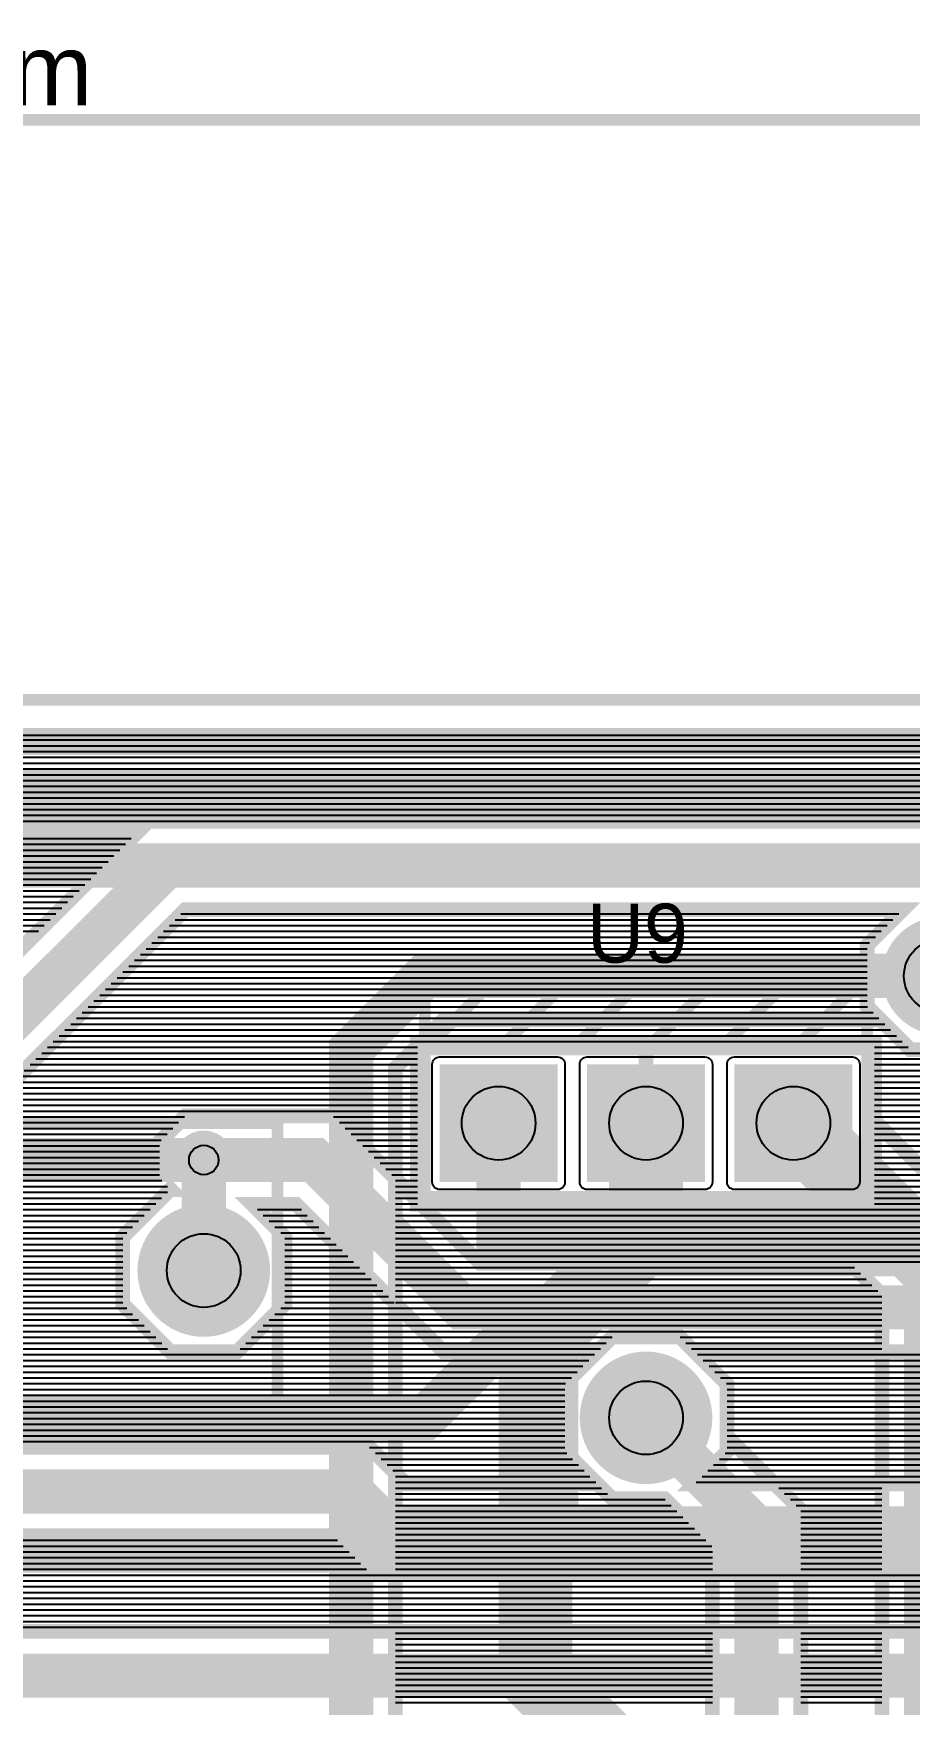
# Model space of a CAD drawing. Header units: inches. Extents: x -5.9 to 5.9, y -1.2 to 1.2.
# Drawn here: x 0.194 to 0.788, y 0.074 to 1.208 of the extents above; entities that cross this region are included whole.
import ezdxf

# ---------------------------------------------------------------- set-up
doc = ezdxf.new("R2010")
doc.units = ezdxf.units.IN
doc.layers.get('0').update_dxf_attribs({"linetype": 'CONTINUOUS'})

# ---------------------------------------------------------------- blocks, each defined once
blk = doc.blocks.new('EPAD')
at = {"const_width": 0.5}
blk.add_lwpolyline([(-0.25, 0, 1), (0.25, 0, 1)], format="xyb", close=True, dxfattribs=at)
blk = doc.blocks.new('RPAD')
blk.add_trace([(-0.5, -0.5), (-0.5, 0.5), (0.5, -0.5), (0.5, 0.5)])

msp = doc.modelspace()

# ---------------------------------------------------------------- linework, layer by layer
for points, const_width in [([(-5.627949, 1.149602), (5.887799, 1.149602)], 0.008), ([(-5.627949, -1.212602), (5.887799, -1.212602), (5.887799, 0.755902), (-5.627949, 0.755902), (-5.627949, -1.212602)], 0.008), ([(-5.627949, -1.212602), (5.887799, -1.212602), (5.887799, 0.755902), (-5.627949, 0.755902), (-5.627949, -1.212602)], 0.008), ([(-5.627949, -1.212602), (5.887799, -1.212602), (5.887799, 0.755902), (-5.627949, 0.755902), (-5.627949, -1.212602)], 0.008), ([(-5.4853, 0.731902), (5.745151, 0.731902), (5.705477, 0.692228)], 0.01), ([(-5.4853, 0.731902), (5.745151, 0.731902), (5.705477, 0.692228)], 0.01), ([(-5.028367, 0.7235), (3.496485, 0.7235), (3.701485, 0.5185)], 0.01), ([(3.709059, 0.4685), (3.484059, 0.6935), (-5.015941, 0.6935), (-5.065941, 0.6435), (-5.065941, -0.3565), (-4.990941, -0.4315)], 0.03), ([(-4.928367, 0.6735), (0.896485, 0.6735), (0.946485, 0.6235), (0.946485, 0.6235), (0.964059, 0.605926), (0.964059, 0.581074), (0.946485, 0.5635), (0.921633, 0.5635), (0.904059, 0.581074), (0.904059, 0.581074), (0.871633, 0.6135), (0.834769, 0.6135), (0.859059, 0.589211), (0.859059, 0.547789), (0.82977, 0.5185), (0.788348, 0.5185), (0.768348, 0.5385), (0.471485, 0.5385), (0.456484, 0.5235), (0.764059, 0.5235), (0.764059, 0.470068), (0.849059, 0.385068), (0.849059, -0.0915)], 0.01), ([(0.934059, 0.5935), (0.884059, 0.6435), (-4.915941, 0.6435), (-4.990941, 0.5685)], 0.03), ([(0.884059, 0.4935), (0.884059, 0.5935), (0.834059, 0.6435), (-3.240941, 0.6435), (-3.290941, 0.5935), (-3.290941, 0.2685)], 0.03), ([(2.209059, 0.5685), (2.134059, 0.6435), (0.284059, 0.6435), (0.109059, 0.4685), (-0.810941, 0.4685)], 0.03), ([(0.096633, 0.4985), (0.261634, 0.6635), (0.006484, 0.6635)], 0.01), ([(0.82977, 0.5185), (0.788348, 0.5185), (0.759059, 0.547789), (0.759059, 0.589211), (0.783349, 0.6135), (0.296485, 0.6135), (0.121485, 0.4385)], 0.01), ([(0.609059, 0.4685), (0.609059, 0.3935), (1.134059, 0.3935), (1.309059, 0.5685)], 0.05), ([(1.209059, 0.5685), (1.209059, 0.3935), (1.159059, 0.3435), (0.534059, 0.3435), (0.459059, 0.2685), (-0.690941, 0.2685)], 0.03), ([(0.409059, -0.1315), (0.409059, 0.5185), (0.459059, 0.5685), (0.809059, 0.5685)], 0.03), ([(0.459059, 0.5185), (0.459059, 0.5685), (0.759059, 0.5685), (0.759059, 0.5185)], 0.008), ([(0.459059, 0.5185), (0.509059, 0.5685)], 0.008), ([(0.459059, 0.5185), (0.459059, 0.5685), (0.759059, 0.5685), (0.759059, 0.5185)], 0.008), ([(0.459059, 0.5185), (0.509059, 0.5685)], 0.008), ([(0.459059, 0.5185), (0.459059, 0.5685), (0.759059, 0.5685), (0.759059, 0.5185)], 0.008), ([(0.459059, 0.5185), (0.509059, 0.5685)], 0.008), ([(0.509059, 0.5185), (0.559059, 0.5685)], 0.008), ([(0.509059, 0.5185), (0.559059, 0.5685)], 0.008), ([(0.509059, 0.5185), (0.559059, 0.5685)], 0.008), ([(0.559059, 0.5185), (0.609059, 0.5685)], 0.008), ([(0.559059, 0.5185), (0.609059, 0.5685)], 0.008), ([(0.559059, 0.5185), (0.609059, 0.5685)], 0.008), ([(0.609059, 0.5185), (0.659059, 0.5685)], 0.008), ([(0.609059, 0.5185), (0.659059, 0.5685)], 0.008), ([(0.609059, 0.5185), (0.659059, 0.5685)], 0.008), ([(0.659059, 0.5185), (0.709059, 0.5685)], 0.008), ([(0.659059, 0.5185), (0.709059, 0.5685)], 0.008), ([(0.659059, 0.5185), (0.709059, 0.5685)], 0.008), ([(0.709059, 0.5185), (0.759059, 0.5685)], 0.008), ([(0.709059, 0.5185), (0.759059, 0.5685)], 0.008), ([(0.709059, 0.5185), (0.759059, 0.5685)], 0.008), ([(-0.228367, 0.2485), (0.421485, 0.2485), (0.446485, 0.2235), (0.576278, 0.2235), (0.554059, 0.245719), (0.554059, 0.291281), (0.576278, 0.3135), (0.471633, 0.3135), (0.371633, 0.4135), (0.34184, 0.4135), (0.364059, 0.391281), (0.364059, 0.345719), (0.331841, 0.3135), (0.286278, 0.3135), (0.254059, 0.345719), (0.254059, 0.391281), (0.286278, 0.4235), (0.286633, 0.4235), (0.279059, 0.431074), (0.279059, 0.455926), (0.296633, 0.4735), (0.396485, 0.4735), (0.454059, 0.415925), (0.454059, 0.5235), (0.764059, 0.5235), (0.764059, 0.4135), (0.456484, 0.4135), (0.496485, 0.3735), (1.421633, 0.3735)], 0.01), ([(0.769059, -0.100789), (0.769059, 0.351932), (0.707491, 0.4135), (0.454059, 0.4135), (0.454059, 0.521075), (0.439059, 0.506074), (0.439059, -0.090789)], 0.01), ([(0.459059, 0.4185), (0.759059, 0.4185), (0.759059, 0.5185), (0.459059, 0.5185), (0.459059, 0.4185)], 0.008), ([(0.459059, 0.4185), (0.759059, 0.4185), (0.759059, 0.5185), (0.459059, 0.5185), (0.459059, 0.4185)], 0.008), ([(0.459059, 0.4185), (0.759059, 0.4185), (0.759059, 0.5185), (0.459059, 0.5185), (0.459059, 0.4185)], 0.008), ([(0.609059, 0.5235), (0.609059, 0.4685)], 0.01), ([(0.609059, 0.5235), (0.609059, 0.4685)], 0.01), ([(0.509059, -0.6315), (0.584059, -0.5565), (0.584059, 0.0435), (0.534059, 0.0935), (0.534059, 0.3185), (0.609059, 0.3935), (0.609059, 0.4685)], 0.05), ([(0.809059, -0.1315), (0.809059, 0.3685), (0.709059, 0.4685)], 0.05), ([(4.009059, -0.5315), (3.834059, -0.3565), (3.009059, -0.3565), (2.959059, -0.3065), (2.959059, 0.0435), (2.909059, 0.0935), (-0.890941, 0.0935), (-0.940941, 0.1435), (-2.665941, 0.1435), (-2.990941, 0.4685)], 0.03), ([(1.084059, 0.4435), (1.034059, 0.3935), (0.509059, 0.3935), (0.509059, 0.4685)], 0.03), ([(-0.140941, 0.2685), (0.359059, 0.2685), (0.359059, 0.4685), (-0.140941, 0.4685), (-0.140941, 0.2685)], 0.008), ([(-0.140941, 0.2685), (0.359059, 0.2685), (0.359059, 0.4685), (-0.140941, 0.4685), (-0.140941, 0.2685)], 0.008), ([(-0.140941, 0.2685), (0.359059, 0.2685), (0.359059, 0.4685), (-0.140941, 0.4685), (-0.140941, 0.2685)], 0.008), ([(0.609059, 0.4135), (0.609059, 0.4685)], 0.01), ([(0.609059, 0.4135), (0.609059, 0.4685)], 0.01), ([(-1.490941, 0.3685), (-1.315941, 0.1935), (-0.890941, 0.1935), (-0.740941, 0.3435), (-0.265941, 0.3435), (-0.165941, 0.4435), (0.309059, 0.4435), (0.309059, 0.3685)], 0.03), ([(0.309059, 0.4435), (0.384059, 0.4435), (0.484059, 0.3435), (1.434059, 0.3435), (1.534059, 0.4435), (1.884059, 0.4435), (1.884059, 0.2435), (1.934059, 0.1935), (2.459059, 0.1935)], 0.03), ([(1.854059, 0.4135), (1.546485, 0.4135), (1.446485, 0.3135), (0.64184, 0.3135), (0.664059, 0.291281), (0.664059, 0.245719), (0.64184, 0.2235), (1.196633, 0.2235), (1.204059, 0.230926), (1.204059, 0.230926), (1.221633, 0.2485), (1.246485, 0.2485), (1.264059, 0.230926), (1.264059, 0.206074), (1.246485, 0.1885), (1.246485, 0.1885), (1.221485, 0.1635), (0.421633, 0.1635), (0.396633, 0.1885), (-0.018515, 0.1885)], 0.01), ([(0.559059, 0.1685), (1.709059, 0.1685), (1.709059, 0.3685), (0.559059, 0.3685), (0.559059, 0.1685)], 0.008), ([(0.559059, 0.1685), (1.709059, 0.1685), (1.709059, 0.3685), (0.559059, 0.3685), (0.559059, 0.1685)], 0.008), ([(0.559059, 0.1685), (1.709059, 0.1685), (1.709059, 0.3685), (0.559059, 0.3685), (0.559059, 0.1685)], 0.008), ([(0.654059, -0.818926), (0.654059, 0.181074), (0.621633, 0.2135), (0.586278, 0.2135), (0.554059, 0.245719), (0.554059, 0.291281), (0.586278, 0.3235), (0.631841, 0.3235), (0.664059, 0.291281), (0.664059, 0.255926), (0.714059, 0.205926), (0.714059, -0.084074)], 0.01), ([(0.684059, -0.8065), (0.684059, 0.1935), (0.609059, 0.2685)], 0.03), ([(-1.243516, 0.1735), (-0.828515, 0.1735), (-0.778515, 0.1235), (-0.323722, 0.1235), (-0.345941, 0.145719), (-0.345941, 0.191281), (-0.313722, 0.2235), (-0.268159, 0.2235), (-0.235941, 0.191281), (-0.235941, 0.145719), (-0.25816, 0.1235), (1.986633, 0.1235)], 0.01), ([(-0.215941, 0.2185), (0.409059, 0.2185), (0.434059, 0.1935), (1.209059, 0.1935), (1.234059, 0.2185)], 0.03), ([(1.809059, 0.1785), (-0.030941, 0.1785), (-0.040941, 0.1685)], 0.03), ([(3.309059, 0.1685), (3.234059, 0.0935), (-0.790941, 0.0935), (-0.840941, 0.1435), (-1.715941, 0.1435), (-1.765941, 0.0935)], 0.03)]:
    msp.add_lwpolyline(points, dxfattribs=dict(const_width=const_width))
for points in [[(-5.4853, 0.731902), (5.745151, 0.731902)], [(-5.4853, 0.731902), (5.745151, 0.731902)], [(-5.482119, 0.72872), (5.74197, 0.72872)], [(-5.482119, 0.72872), (5.74197, 0.72872)], [(-5.478182, 0.724783), (5.738033, 0.724783)], [(-5.478182, 0.724783), (5.738033, 0.724783)], [(-5.474245, 0.720846), (1.81898, 0.720846)], [(-5.470308, 0.716909), (1.815043, 0.716909)], [(-5.466371, 0.712972), (1.811106, 0.712972)], [(-5.462434, 0.709035), (1.807169, 0.709035)], [(-5.458497, 0.705098), (1.803232, 0.705098)], [(-5.45456, 0.701161), (1.799295, 0.701161)], [(-5.450623, 0.697224), (1.795358, 0.697224)], [(-5.446686, 0.693287), (1.791421, 0.693287)], [(-5.445626, 0.68935), (1.787484, 0.68935)], [(-5.445626, 0.685413), (1.783547, 0.685413)], [(-5.445626, 0.681476), (1.77961, 0.681476)], [(-5.445626, 0.677539), (1.775673, 0.677539)], [(-5.445626, 0.673602), (1.771736, 0.673602)], [(0.008193, 0.661791), (0.259925, 0.661791)], [(0.01213, 0.657854), (0.255988, 0.657854)], [(0.016067, 0.653917), (0.252051, 0.653917)], [(0.020004, 0.64998), (0.248114, 0.64998)], [(0.023941, 0.646043), (0.244177, 0.646043)], [(0.027878, 0.642106), (0.24024, 0.642106)], [(0.031815, 0.638169), (0.236303, 0.638169)], [(0.035752, 0.634232), (0.232366, 0.634232)], [(0.039689, 0.630295), (0.228429, 0.630295)], [(0.043626, 0.626358), (0.224492, 0.626358)], [(0.047564, 0.622421), (0.220555, 0.622421)], [(0.051501, 0.618484), (0.216618, 0.618484)], [(0.055438, 0.614547), (0.212681, 0.614547)], [(0.059375, 0.61061), (0.208744, 0.61061)], [(0.063312, 0.606673), (0.204807, 0.606673)], [(0.064059, 0.602736), (0.20087, 0.602736)], [(0.28572, 0.602736), (0.772585, 0.602736)], [(0.289657, 0.606673), (0.776522, 0.606673)], [(0.293594, 0.61061), (0.780459, 0.61061)], [(0.064059, 0.598799), (0.196933, 0.598799)], [(0.273909, 0.590925), (0.760774, 0.590925)], [(0.277846, 0.594862), (0.764711, 0.594862)], [(0.281783, 0.598799), (0.768648, 0.598799)], [(0.262098, 0.579114), (0.759059, 0.579114)], [(0.266035, 0.583051), (0.759059, 0.583051)], [(0.269972, 0.586988), (0.759059, 0.586988)], [(0.250287, 0.567303), (0.759059, 0.567303)], [(0.254224, 0.57124), (0.759059, 0.57124)], [(0.258161, 0.575177), (0.759059, 0.575177)], [(0.242413, 0.559429), (0.759059, 0.559429)], [(0.24635, 0.563366), (0.759059, 0.563366)], [(0.230602, 0.547618), (0.759231, 0.547618)], [(0.234539, 0.551555), (0.759059, 0.551555)], [(0.238476, 0.555492), (0.759059, 0.555492)], [(0.218791, 0.535807), (0.771042, 0.535807)], [(0.222728, 0.539744), (0.767105, 0.539744)], [(0.226665, 0.543681), (0.763168, 0.543681)], [(0.468791, 0.535807), (0.771042, 0.535807)], [(0.20698, 0.523996), (0.782853, 0.523996)], [(0.210917, 0.527933), (0.778916, 0.527933)], [(0.214854, 0.53187), (0.774979, 0.53187)], [(0.45698, 0.523996), (0.782853, 0.523996)], [(0.460917, 0.527933), (0.778916, 0.527933)], [(0.464854, 0.53187), (0.774979, 0.53187)], [(0.195169, 0.512185), (0.454059, 0.512185)], [(0.199106, 0.516122), (0.454059, 0.516122)], [(0.203043, 0.520059), (0.454059, 0.520059)], [(0.445169, 0.512185), (0.454059, 0.512185)], [(0.449106, 0.516122), (0.454059, 0.516122)], [(0.453043, 0.520059), (0.454059, 0.520059)], [(0.764059, 0.520059), (0.78679, 0.520059)], [(0.764059, 0.520059), (0.78679, 0.520059)], [(0.764059, 0.516122), (0.864255, 0.516122)], [(0.764059, 0.516122), (0.864255, 0.516122)], [(0.764059, 0.512185), (0.860318, 0.512185)], [(0.764059, 0.512185), (0.860318, 0.512185)], [(0.183358, 0.500374), (0.454059, 0.500374)], [(0.187295, 0.504311), (0.454059, 0.504311)], [(0.191232, 0.508248), (0.454059, 0.508248)], [(0.439059, 0.504311), (0.454059, 0.504311)], [(0.439059, 0.500374), (0.454059, 0.500374)], [(0.441232, 0.508248), (0.454059, 0.508248)], [(0.764059, 0.508248), (0.856381, 0.508248)], [(0.764059, 0.508248), (0.856381, 0.508248)], [(0.764059, 0.504311), (0.854059, 0.504311)], [(0.764059, 0.504311), (0.854059, 0.504311)], [(0.764059, 0.500374), (0.854059, 0.500374)], [(0.764059, 0.500374), (0.854059, 0.500374)], [(0.171547, 0.488563), (0.454059, 0.488563)], [(0.175484, 0.4925), (0.454059, 0.4925)], [(0.179421, 0.496437), (0.454059, 0.496437)], [(0.439059, 0.496437), (0.454059, 0.496437)], [(0.439059, 0.4925), (0.454059, 0.4925)], [(0.439059, 0.488563), (0.454059, 0.488563)], [(0.764059, 0.496437), (0.854059, 0.496437)], [(0.764059, 0.496437), (0.854059, 0.496437)], [(0.764059, 0.4925), (0.854059, 0.4925)], [(0.764059, 0.4925), (0.854059, 0.4925)], [(0.764059, 0.488563), (0.854059, 0.488563)], [(0.764059, 0.488563), (0.854059, 0.488563)], [(0.159736, 0.476752), (0.454059, 0.476752)], [(0.163673, 0.480689), (0.454059, 0.480689)], [(0.16761, 0.484626), (0.454059, 0.484626)], [(0.439059, 0.484626), (0.454059, 0.484626)], [(0.439059, 0.480689), (0.454059, 0.480689)], [(0.439059, 0.476752), (0.454059, 0.476752)], [(0.764059, 0.484626), (0.854059, 0.484626)], [(0.764059, 0.484626), (0.854059, 0.484626)], [(0.764059, 0.480689), (0.854444, 0.480689)], [(0.764059, 0.480689), (0.854444, 0.480689)], [(0.764059, 0.476752), (0.858381, 0.476752)], [(0.764059, 0.476752), (0.858381, 0.476752)], [(0.151862, 0.468878), (0.292011, 0.468878)], [(0.155799, 0.472815), (0.295948, 0.472815)], [(0.397169, 0.472815), (0.454059, 0.472815)], [(0.401106, 0.468878), (0.454059, 0.468878)], [(0.439059, 0.472815), (0.454059, 0.472815)], [(0.439059, 0.468878), (0.454059, 0.468878)], [(0.764059, 0.472815), (0.862318, 0.472815)], [(0.764059, 0.472815), (0.862318, 0.472815)], [(0.764059, 0.468878), (0.866255, 0.468878)], [(0.765249, 0.468878), (0.866255, 0.468878)], [(0.140051, 0.457067), (0.2802, 0.457067)], [(0.143988, 0.461004), (0.284137, 0.461004)], [(0.147925, 0.464941), (0.288074, 0.464941)], [(0.405043, 0.464941), (0.454059, 0.464941)], [(0.40898, 0.461004), (0.454059, 0.461004)], [(0.412917, 0.457067), (0.454059, 0.457067)], [(0.439059, 0.464941), (0.454059, 0.464941)], [(0.439059, 0.461004), (0.454059, 0.461004)], [(0.439059, 0.457067), (0.454059, 0.457067)], [(0.764059, 0.464941), (0.870192, 0.464941)], [(0.764059, 0.461004), (1.059137, 0.461004)], [(0.764059, 0.457067), (1.0552, 0.457067)], [(0.769186, 0.464941), (0.870192, 0.464941)], [(0.773123, 0.461004), (1.059137, 0.461004)], [(0.77706, 0.457067), (1.0552, 0.457067)], [(0.12824, 0.445256), (0.279059, 0.445256)], [(0.132177, 0.449193), (0.279059, 0.449193)], [(0.136114, 0.45313), (0.279059, 0.45313)], [(0.416854, 0.45313), (0.454059, 0.45313)], [(0.420791, 0.449193), (0.454059, 0.449193)], [(0.424728, 0.445256), (0.454059, 0.445256)], [(0.439059, 0.45313), (0.454059, 0.45313)], [(0.439059, 0.449193), (0.454059, 0.449193)], [(0.439059, 0.445256), (0.454059, 0.445256)], [(0.764059, 0.45313), (1.054059, 0.45313)], [(0.764059, 0.449193), (1.054059, 0.449193)], [(0.764059, 0.445256), (1.054059, 0.445256)], [(0.780997, 0.45313), (1.054059, 0.45313)], [(0.784934, 0.449193), (1.054059, 0.449193)], [(-0.782357, 0.433445), (0.279059, 0.433445)], [(-0.77842, 0.437382), (0.279059, 0.437382)], [(0.124303, 0.441319), (0.279059, 0.441319)], [(0.428665, 0.441319), (0.454059, 0.441319)], [(0.432602, 0.437382), (0.454059, 0.437382)], [(0.436539, 0.433445), (0.454059, 0.433445)], [(0.439059, 0.441319), (0.454059, 0.441319)], [(0.439059, 0.437382), (0.454059, 0.437382)], [(0.439059, 0.433445), (0.454059, 0.433445)], [(0.764059, 0.441319), (1.054059, 0.441319)], [(0.764059, 0.437382), (1.054059, 0.437382)], [(0.764059, 0.433445), (1.054059, 0.433445)], [(-0.790231, 0.425571), (0.284562, 0.425571)], [(-0.786294, 0.429508), (0.280625, 0.429508)], [(-0.066294, 0.421634), (0.284412, 0.421634)], [(0.439059, 0.429508), (0.454059, 0.429508)], [(0.439059, 0.425571), (0.454059, 0.425571)], [(0.439059, 0.421634), (0.454059, 0.421634)], [(0.440476, 0.429508), (0.454059, 0.429508)], [(0.444413, 0.425571), (0.454059, 0.425571)], [(0.44835, 0.421634), (0.454059, 0.421634)], [(0.764059, 0.429508), (1.055625, 0.429508)], [(0.764059, 0.425571), (1.059562, 0.425571)], [(0.764059, 0.421634), (1.063499, 0.421634)], [(-0.062357, 0.417697), (0.280475, 0.417697)], [(-0.05842, 0.41376), (0.276538, 0.41376)], [(-0.054483, 0.409823), (0.272601, 0.409823)], [(0.345517, 0.409823), (0.375311, 0.409823)], [(0.439059, 0.417697), (0.454059, 0.417697)], [(0.439059, 0.41376), (0.454059, 0.41376)], [(0.439059, 0.409823), (0.711169, 0.409823)], [(0.452287, 0.417697), (0.454059, 0.417697)], [(0.460161, 0.409823), (1.457957, 0.409823)], [(0.764059, 0.417697), (1.067436, 0.417697)], [(0.764059, 0.41376), (1.071373, 0.41376)], [(-0.050546, 0.405886), (0.268664, 0.405886)], [(-0.046609, 0.401949), (0.264727, 0.401949)], [(-0.042672, 0.398012), (0.26079, 0.398012)], [(0.349454, 0.405886), (0.379248, 0.405886)], [(0.353391, 0.401949), (0.383185, 0.401949)], [(0.357328, 0.398012), (0.387122, 0.398012)], [(0.439059, 0.405886), (0.715106, 0.405886)], [(0.439059, 0.401949), (0.719043, 0.401949)], [(0.439059, 0.398012), (0.72298, 0.398012)], [(0.464098, 0.405886), (1.45402, 0.405886)], [(0.468035, 0.401949), (1.450083, 0.401949)], [(0.471972, 0.398012), (1.446146, 0.398012)], [(-0.038735, 0.394075), (0.256853, 0.394075)], [(-0.035941, 0.390138), (0.254059, 0.390138)], [(-0.035941, 0.386201), (0.254059, 0.386201)], [(0.361265, 0.394075), (0.391059, 0.394075)], [(0.364059, 0.390138), (0.394996, 0.390138)], [(0.364059, 0.386201), (0.398933, 0.386201)], [(0.439059, 0.394075), (0.726917, 0.394075)], [(0.439059, 0.390138), (0.730854, 0.390138)], [(0.439059, 0.386201), (0.734791, 0.386201)], [(0.475909, 0.394075), (1.442209, 0.394075)], [(0.479846, 0.390138), (1.438272, 0.390138)], [(0.483783, 0.386201), (1.434335, 0.386201)], [(-0.035941, 0.382264), (0.254059, 0.382264)], [(-0.035941, 0.378327), (0.254059, 0.378327)], [(-0.035941, 0.37439), (0.254059, 0.37439)], [(0.364059, 0.382264), (0.40287, 0.382264)], [(0.364059, 0.378327), (0.406807, 0.378327)], [(0.364059, 0.37439), (0.410744, 0.37439)], [(0.439059, 0.382264), (0.738728, 0.382264)], [(0.439059, 0.378327), (0.742665, 0.378327)], [(0.439059, 0.37439), (0.746602, 0.37439)], [(0.48772, 0.382264), (1.430398, 0.382264)], [(0.491657, 0.378327), (1.426461, 0.378327)], [(0.495594, 0.37439), (1.422524, 0.37439)], [(-0.035941, 0.370453), (0.254059, 0.370453)], [(-0.035941, 0.366516), (0.254059, 0.366516)], [(0.364059, 0.370453), (0.414681, 0.370453)], [(0.364059, 0.366516), (0.418618, 0.366516)], [(0.439059, 0.370453), (0.750539, 0.370453)], [(0.439059, 0.366516), (0.754476, 0.366516)], [(-0.035941, 0.362579), (0.254059, 0.362579)], [(-0.035941, 0.358642), (0.254059, 0.358642)], [(-0.035941, 0.354705), (0.254059, 0.354705)], [(0.364059, 0.362579), (0.422555, 0.362579)], [(0.364059, 0.358642), (0.426492, 0.358642)], [(0.364059, 0.354705), (0.430429, 0.354705)], [(0.439059, 0.362579), (0.758413, 0.362579)], [(0.439059, 0.358642), (0.76235, 0.358642)], [(0.439059, 0.354705), (0.766287, 0.354705)], [(-0.038766, 0.342894), (0.256884, 0.342894)], [(-0.035941, 0.350768), (0.254059, 0.350768)], [(-0.035941, 0.346831), (0.254059, 0.346831)], [(0.361234, 0.342894), (0.44224, 0.342894)], [(0.364059, 0.350768), (0.434366, 0.350768)], [(0.364059, 0.346831), (0.438303, 0.346831)], [(0.439059, 0.350768), (0.769059, 0.350768)], [(0.439059, 0.346831), (0.769059, 0.346831)], [(0.439059, 0.342894), (0.769059, 0.342894)], [(-0.050577, 0.331083), (0.268695, 0.331083)], [(-0.04664, 0.33502), (0.264758, 0.33502)], [(-0.042703, 0.338957), (0.260821, 0.338957)], [(0.349423, 0.331083), (0.454051, 0.331083)], [(0.35336, 0.33502), (0.450114, 0.33502)], [(0.357297, 0.338957), (0.446177, 0.338957)], [(0.439059, 0.338957), (0.769059, 0.338957)], [(0.439059, 0.33502), (0.769059, 0.33502)], [(0.439059, 0.331083), (0.769059, 0.331083)], [(-0.062388, 0.319272), (0.280506, 0.319272)], [(-0.058451, 0.323209), (0.276569, 0.323209)], [(-0.054514, 0.327146), (0.272632, 0.327146)], [(0.337612, 0.319272), (0.465862, 0.319272)], [(0.341549, 0.323209), (0.461925, 0.323209)], [(0.345486, 0.327146), (0.457988, 0.327146)], [(0.439059, 0.327146), (0.769059, 0.327146)], [(0.439059, 0.323209), (0.585987, 0.323209)], [(0.439059, 0.319272), (0.58205, 0.319272)], [(0.632131, 0.323209), (0.769059, 0.323209)], [(0.636069, 0.319272), (0.769059, 0.319272)], [(-0.663128, 0.311398), (0.574176, 0.311398)], [(-0.659191, 0.307461), (0.570239, 0.307461)], [(-0.066325, 0.315335), (0.284443, 0.315335)], [(0.333675, 0.315335), (0.469799, 0.315335)], [(0.439059, 0.315335), (0.578113, 0.315335)], [(0.439059, 0.311398), (0.574176, 0.311398)], [(0.439059, 0.307461), (0.570239, 0.307461)], [(0.640006, 0.315335), (0.769059, 0.315335)], [(0.643943, 0.311398), (0.769059, 0.311398)], [(0.643943, 0.311398), (1.574176, 0.311398)], [(0.64788, 0.307461), (0.769059, 0.307461)], [(0.64788, 0.307461), (1.570239, 0.307461)], [(-0.655254, 0.303524), (0.566302, 0.303524)], [(-0.651317, 0.299587), (0.562365, 0.299587)], [(-0.64738, 0.29565), (0.558428, 0.29565)], [(0.439059, 0.303524), (0.566302, 0.303524)], [(0.439059, 0.299587), (0.562365, 0.299587)], [(0.439059, 0.29565), (0.558428, 0.29565)], [(0.651817, 0.303524), (0.769059, 0.303524)], [(0.651817, 0.303524), (1.566302, 0.303524)], [(0.655754, 0.299587), (0.769059, 0.299587)], [(0.655754, 0.299587), (1.562365, 0.299587)], [(0.659691, 0.29565), (0.769059, 0.29565)], [(0.659691, 0.29565), (1.558428, 0.29565)], [(-0.643443, 0.291713), (0.554491, 0.291713)], [(-0.640941, 0.287776), (0.554059, 0.287776)], [(-0.640941, 0.283839), (0.554059, 0.283839)], [(0.439059, 0.291713), (0.554491, 0.291713)], [(0.439059, 0.287776), (0.554059, 0.287776)], [(0.439059, 0.283839), (0.554059, 0.283839)], [(0.663628, 0.291713), (0.769059, 0.291713)], [(0.663628, 0.291713), (1.554491, 0.291713)], [(0.664059, 0.287776), (0.769059, 0.287776)], [(0.664059, 0.287776), (1.554059, 0.287776)], [(0.664059, 0.283839), (0.769059, 0.283839)], [(0.664059, 0.283839), (1.554059, 0.283839)], [(-0.640941, 0.279902), (0.554059, 0.279902)], [(-0.640941, 0.275965), (0.554059, 0.275965)], [(0.439059, 0.279902), (0.554059, 0.279902)], [(0.439059, 0.275965), (0.554059, 0.275965)], [(0.664059, 0.279902), (0.769059, 0.279902)], [(0.664059, 0.279902), (1.554059, 0.279902)], [(0.664059, 0.275965), (0.769059, 0.275965)], [(0.664059, 0.275965), (1.554059, 0.275965)], [(-0.640941, 0.272028), (0.554059, 0.272028)], [(-0.640941, 0.268091), (0.554059, 0.268091)], [(-0.640941, 0.264154), (0.554059, 0.264154)], [(0.439059, 0.272028), (0.554059, 0.272028)], [(0.439059, 0.268091), (0.554059, 0.268091)], [(0.439059, 0.264154), (0.554059, 0.264154)], [(0.664059, 0.272028), (0.769059, 0.272028)], [(0.664059, 0.272028), (1.554059, 0.272028)], [(0.664059, 0.268091), (0.769059, 0.268091)], [(0.664059, 0.268091), (1.554059, 0.268091)], [(0.664059, 0.264154), (0.769059, 0.264154)], [(0.664059, 0.264154), (1.554059, 0.264154)], [(-0.640941, 0.260217), (0.554059, 0.260217)], [(-0.640941, 0.25628), (0.554059, 0.25628)], [(-0.640941, 0.252343), (0.554059, 0.252343)], [(0.439059, 0.260217), (0.554059, 0.260217)], [(0.439059, 0.25628), (0.554059, 0.25628)], [(0.439059, 0.252343), (0.554059, 0.252343)], [(0.664059, 0.260217), (0.769059, 0.260217)], [(0.664059, 0.260217), (1.554059, 0.260217)], [(0.664059, 0.25628), (0.769059, 0.25628)], [(0.664059, 0.25628), (1.554059, 0.25628)], [(0.664059, 0.252343), (1.554059, 0.252343)], [(0.667642, 0.252343), (0.769059, 0.252343)], [(0.421579, 0.248406), (0.554059, 0.248406)], [(0.425516, 0.244469), (0.555309, 0.244469)], [(0.429453, 0.240531), (0.559246, 0.240531)], [(0.439059, 0.248406), (0.554059, 0.248406)], [(0.439059, 0.244469), (0.555309, 0.244469)], [(0.439059, 0.240531), (0.559246, 0.240531)], [(0.658872, 0.240531), (1.213665, 0.240531)], [(0.662809, 0.244469), (1.217602, 0.244469)], [(0.664059, 0.248406), (1.221539, 0.248406)], [(0.671579, 0.248406), (0.769059, 0.248406)], [(0.675516, 0.244469), (0.769059, 0.244469)], [(0.679453, 0.240531), (0.769059, 0.240531)], [(0.43339, 0.236594), (0.563183, 0.236594)], [(0.437327, 0.232657), (0.56712, 0.232657)], [(0.439059, 0.236594), (0.563183, 0.236594)], [(0.439059, 0.232657), (0.56712, 0.232657)], [(0.439059, 0.22872), (0.571057, 0.22872)], [(0.441264, 0.22872), (0.571057, 0.22872)], [(0.647061, 0.22872), (1.201854, 0.22872)], [(0.650998, 0.232657), (1.205791, 0.232657)], [(0.654935, 0.236594), (1.209728, 0.236594)], [(0.68339, 0.236594), (0.769059, 0.236594)], [(0.687327, 0.232657), (0.769059, 0.232657)], [(0.691264, 0.22872), (0.769059, 0.22872)], [(0.439059, 0.224783), (0.574994, 0.224783)], [(0.439059, 0.220846), (0.578931, 0.220846)], [(0.439059, 0.216909), (0.582869, 0.216909)], [(0.445201, 0.224783), (0.574994, 0.224783)], [(0.643124, 0.224783), (1.197917, 0.224783)], [(0.695201, 0.224783), (0.769059, 0.224783)], [(0.699138, 0.220846), (0.769059, 0.220846)], [(0.703075, 0.216909), (0.769059, 0.216909)], [(0.439059, 0.212972), (0.622161, 0.212972)], [(0.439059, 0.209035), (0.626098, 0.209035)], [(0.439059, 0.205098), (0.630035, 0.205098)], [(0.707012, 0.212972), (0.769059, 0.212972)], [(0.710949, 0.209035), (0.769059, 0.209035)], [(0.714059, 0.205098), (0.769059, 0.205098)], [(0.439059, 0.201161), (0.633972, 0.201161)], [(0.439059, 0.197224), (0.637909, 0.197224)], [(0.439059, 0.193287), (0.641846, 0.193287)], [(0.714059, 0.201161), (0.769059, 0.201161)], [(0.714059, 0.197224), (0.769059, 0.197224)], [(0.714059, 0.193287), (0.769059, 0.193287)], [(-0.015428, 0.185413), (0.39972, 0.185413)], [(0.439059, 0.18935), (0.645783, 0.18935)], [(0.439059, 0.185413), (0.64972, 0.185413)], [(0.714059, 0.18935), (0.769059, 0.18935)], [(0.714059, 0.185413), (0.769059, 0.185413)], [(-0.011491, 0.181476), (0.403657, 0.181476)], [(-0.010941, 0.177539), (0.407594, 0.177539)], [(-0.010941, 0.173602), (0.411531, 0.173602)], [(0.439059, 0.181476), (0.653657, 0.181476)], [(0.439059, 0.177539), (0.654059, 0.177539)], [(0.439059, 0.173602), (0.654059, 0.173602)], [(0.714059, 0.181476), (0.769059, 0.181476)], [(0.714059, 0.177539), (0.769059, 0.177539)], [(0.714059, 0.173602), (0.769059, 0.173602)], [(-0.010941, 0.169665), (0.415469, 0.169665)], [(-0.010941, 0.165728), (0.419406, 0.165728)], [(-0.010941, 0.161791), (1.756559, 0.161791)], [(0.439059, 0.169665), (0.654059, 0.169665)], [(0.439059, 0.165728), (0.654059, 0.165728)], [(0.439059, 0.161791), (0.654059, 0.161791)], [(0.714059, 0.169665), (0.769059, 0.169665)], [(0.714059, 0.165728), (0.769059, 0.165728)], [(0.714059, 0.161791), (0.769059, 0.161791)], [(-0.017035, 0.14998), (1.756559, 0.14998)], [(-0.013098, 0.153917), (1.756559, 0.153917)], [(-0.010941, 0.157854), (1.756559, 0.157854)], [(0.439059, 0.157854), (0.654059, 0.157854)], [(0.439059, 0.153917), (0.654059, 0.153917)], [(0.439059, 0.14998), (0.654059, 0.14998)], [(0.714059, 0.157854), (0.769059, 0.157854)], [(0.714059, 0.153917), (0.769059, 0.153917)], [(0.714059, 0.14998), (0.769059, 0.14998)], [(-0.243491, 0.138169), (1.756559, 0.138169)], [(-0.024909, 0.142106), (1.756559, 0.142106)], [(-0.020972, 0.146043), (1.756559, 0.146043)], [(0.439059, 0.146043), (0.654059, 0.146043)], [(0.439059, 0.142106), (0.654059, 0.142106)], [(0.439059, 0.138169), (0.654059, 0.138169)], [(0.714059, 0.146043), (0.769059, 0.146043)], [(0.714059, 0.142106), (0.769059, 0.142106)], [(0.714059, 0.138169), (0.769059, 0.138169)], [(-0.255302, 0.126358), (1.756559, 0.126358)], [(-0.251365, 0.130295), (1.756559, 0.130295)], [(-0.247428, 0.134232), (1.756559, 0.134232)], [(0.439059, 0.134232), (0.654059, 0.134232)], [(0.439059, 0.130295), (0.654059, 0.130295)], [(0.439059, 0.126358), (0.654059, 0.126358)], [(0.714059, 0.134232), (0.769059, 0.134232)], [(0.714059, 0.130295), (0.769059, 0.130295)], [(0.714059, 0.126358), (0.769059, 0.126358)], [(0.439059, 0.122421), (0.654059, 0.122421)], [(0.439059, 0.118484), (0.654059, 0.118484)], [(0.439059, 0.114547), (0.654059, 0.114547)], [(0.714059, 0.122421), (0.769059, 0.122421)], [(0.714059, 0.118484), (0.769059, 0.118484)], [(0.714059, 0.114547), (0.769059, 0.114547)], [(0.439059, 0.11061), (0.654059, 0.11061)], [(0.439059, 0.106673), (0.654059, 0.106673)], [(0.439059, 0.102736), (0.654059, 0.102736)], [(0.714059, 0.11061), (0.769059, 0.11061)], [(0.714059, 0.106673), (0.769059, 0.106673)], [(0.714059, 0.102736), (0.769059, 0.102736)], [(0.439059, 0.098799), (0.654059, 0.098799)], [(0.439059, 0.094862), (0.654059, 0.094862)], [(0.439059, 0.090925), (0.654059, 0.090925)], [(0.714059, 0.098799), (0.769059, 0.098799)], [(0.714059, 0.094862), (0.769059, 0.094862)], [(0.714059, 0.090925), (0.769059, 0.090925)], [(0.439059, 0.086988), (0.654059, 0.086988)], [(0.439059, 0.083051), (0.654059, 0.083051)], [(0.714059, 0.086988), (0.769059, 0.086988)], [(0.714059, 0.083051), (0.769059, 0.083051)], [(0.439059, 0.079114), (0.654059, 0.079114)], [(0.439059, 0.075177), (0.654059, 0.075177)], [(0.714059, 0.079114), (0.769059, 0.079114)], [(0.714059, 0.075177), (0.769059, 0.075177)]]:
    msp.add_lwpolyline(points)
for points in [[(0.469059, 0.5135), (0.549059, 0.5135), (0.550081, 0.5134), (0.551027, 0.513114), (0.551877, 0.512659), (0.552614, 0.512055), (0.553219, 0.511318), (0.553673, 0.510468), (0.553959, 0.509522), (0.554059, 0.5085), (0.554059, 0.4285), (0.553959, 0.427478), (0.553673, 0.426532), (0.553219, 0.425682), (0.552614, 0.424945), (0.551877, 0.424341), (0.551027, 0.423886), (0.550081, 0.4236), (0.549059, 0.4235), (0.469059, 0.4235), (0.468037, 0.4236), (0.467091, 0.423886), (0.466241, 0.424341), (0.465504, 0.424945), (0.4649, 0.425682), (0.464445, 0.426532), (0.464159, 0.427478), (0.464059, 0.4285), (0.464059, 0.5085), (0.464159, 0.509522), (0.464445, 0.510468), (0.4649, 0.511318), (0.465504, 0.512055), (0.466241, 0.512659), (0.467091, 0.513114), (0.468037, 0.5134), (0.469059, 0.5135)], [(0.569059, 0.5135), (0.649059, 0.5135), (0.650081, 0.5134), (0.651027, 0.513114), (0.651877, 0.512659), (0.652614, 0.512055), (0.653219, 0.511318), (0.653673, 0.510468), (0.653959, 0.509522), (0.654059, 0.5085), (0.654059, 0.4285), (0.653959, 0.427478), (0.653673, 0.426532), (0.653219, 0.425682), (0.652614, 0.424945), (0.651877, 0.424341), (0.651027, 0.423886), (0.650081, 0.4236), (0.649059, 0.4235), (0.569059, 0.4235), (0.568037, 0.4236), (0.567091, 0.423886), (0.566241, 0.424341), (0.565504, 0.424945), (0.5649, 0.425682), (0.564445, 0.426532), (0.564159, 0.427478), (0.564059, 0.4285), (0.564059, 0.5085), (0.564159, 0.509522), (0.564445, 0.510468), (0.5649, 0.511318), (0.565504, 0.512055), (0.566241, 0.512659), (0.567091, 0.513114), (0.568037, 0.5134), (0.569059, 0.5135)], [(0.669059, 0.5135), (0.749059, 0.5135), (0.750081, 0.5134), (0.751027, 0.513114), (0.751877, 0.512659), (0.752614, 0.512055), (0.753219, 0.511318), (0.753673, 0.510468), (0.753959, 0.509522), (0.754059, 0.5085), (0.754059, 0.4285), (0.753959, 0.427478), (0.753673, 0.426532), (0.753219, 0.425682), (0.752614, 0.424945), (0.751877, 0.424341), (0.751027, 0.423886), (0.750081, 0.4236), (0.749059, 0.4235), (0.669059, 0.4235), (0.668037, 0.4236), (0.667091, 0.423886), (0.666241, 0.424341), (0.665504, 0.424945), (0.6649, 0.425682), (0.664445, 0.426532), (0.664159, 0.427478), (0.664059, 0.4285), (0.664059, 0.5085), (0.664159, 0.509522), (0.664445, 0.510468), (0.6649, 0.511318), (0.665504, 0.512055), (0.666241, 0.512659), (0.667091, 0.513114), (0.668037, 0.5134), (0.669059, 0.5135)]]:
    msp.add_lwpolyline(points, close=True)
for centre, radius in [((0.809059, 0.5685), 0.025), ((0.509059, 0.4685), 0.025), ((0.609059, 0.4685), 0.025), ((0.709059, 0.4685), 0.025), ((0.309059, 0.4435), 0.01), ((0.309059, 0.3685), 0.025), ((0.609059, 0.2685), 0.025)]:
    msp.add_circle(centre, radius)

# ---------------------------------------------------------------- block references
for name, p, xscale, yscale in [('EPAD', (0.809059, 0.5685), 0.08, 0.08), ('EPAD', (0.809059, 0.5685), 0.07, 0.07), ('RPAD', (0.509059, 0.4685), 0.08, 0.08), ('RPAD', (0.609059, 0.4685), 0.08, 0.08), ('RPAD', (0.709059, 0.4685), 0.08, 0.08), ('EPAD', (0.309059, 0.4435), 0.04, 0.04), ('EPAD', (0.309059, 0.4435), 0.03, 0.03), ('EPAD', (0.309059, 0.3685), 0.09, 0.09), ('EPAD', (0.309059, 0.3685), 0.08, 0.08), ('EPAD', (0.609059, 0.2685), 0.09, 0.09), ('EPAD', (0.609059, 0.2685), 0.08, 0.08)]:
    msp.add_blockref(name, p, dxfattribs=dict(xscale=xscale, yscale=yscale))

# ---------------------------------------------------------------- texts
at = {"width": 1.041667}
msp.add_text('292.5mm', height=0.048, dxfattribs=at).set_placement((-0.045075, 1.159602))
msp.add_text('U9', height=0.04).set_placement((0.569059, 0.5775))
msp.add_text('U9', height=0.04).set_placement((0.569059, 0.5775))
msp.add_text('U9', height=0.04).set_placement((0.569059, 0.5775))

doc.saveas('drawing.dxf')
